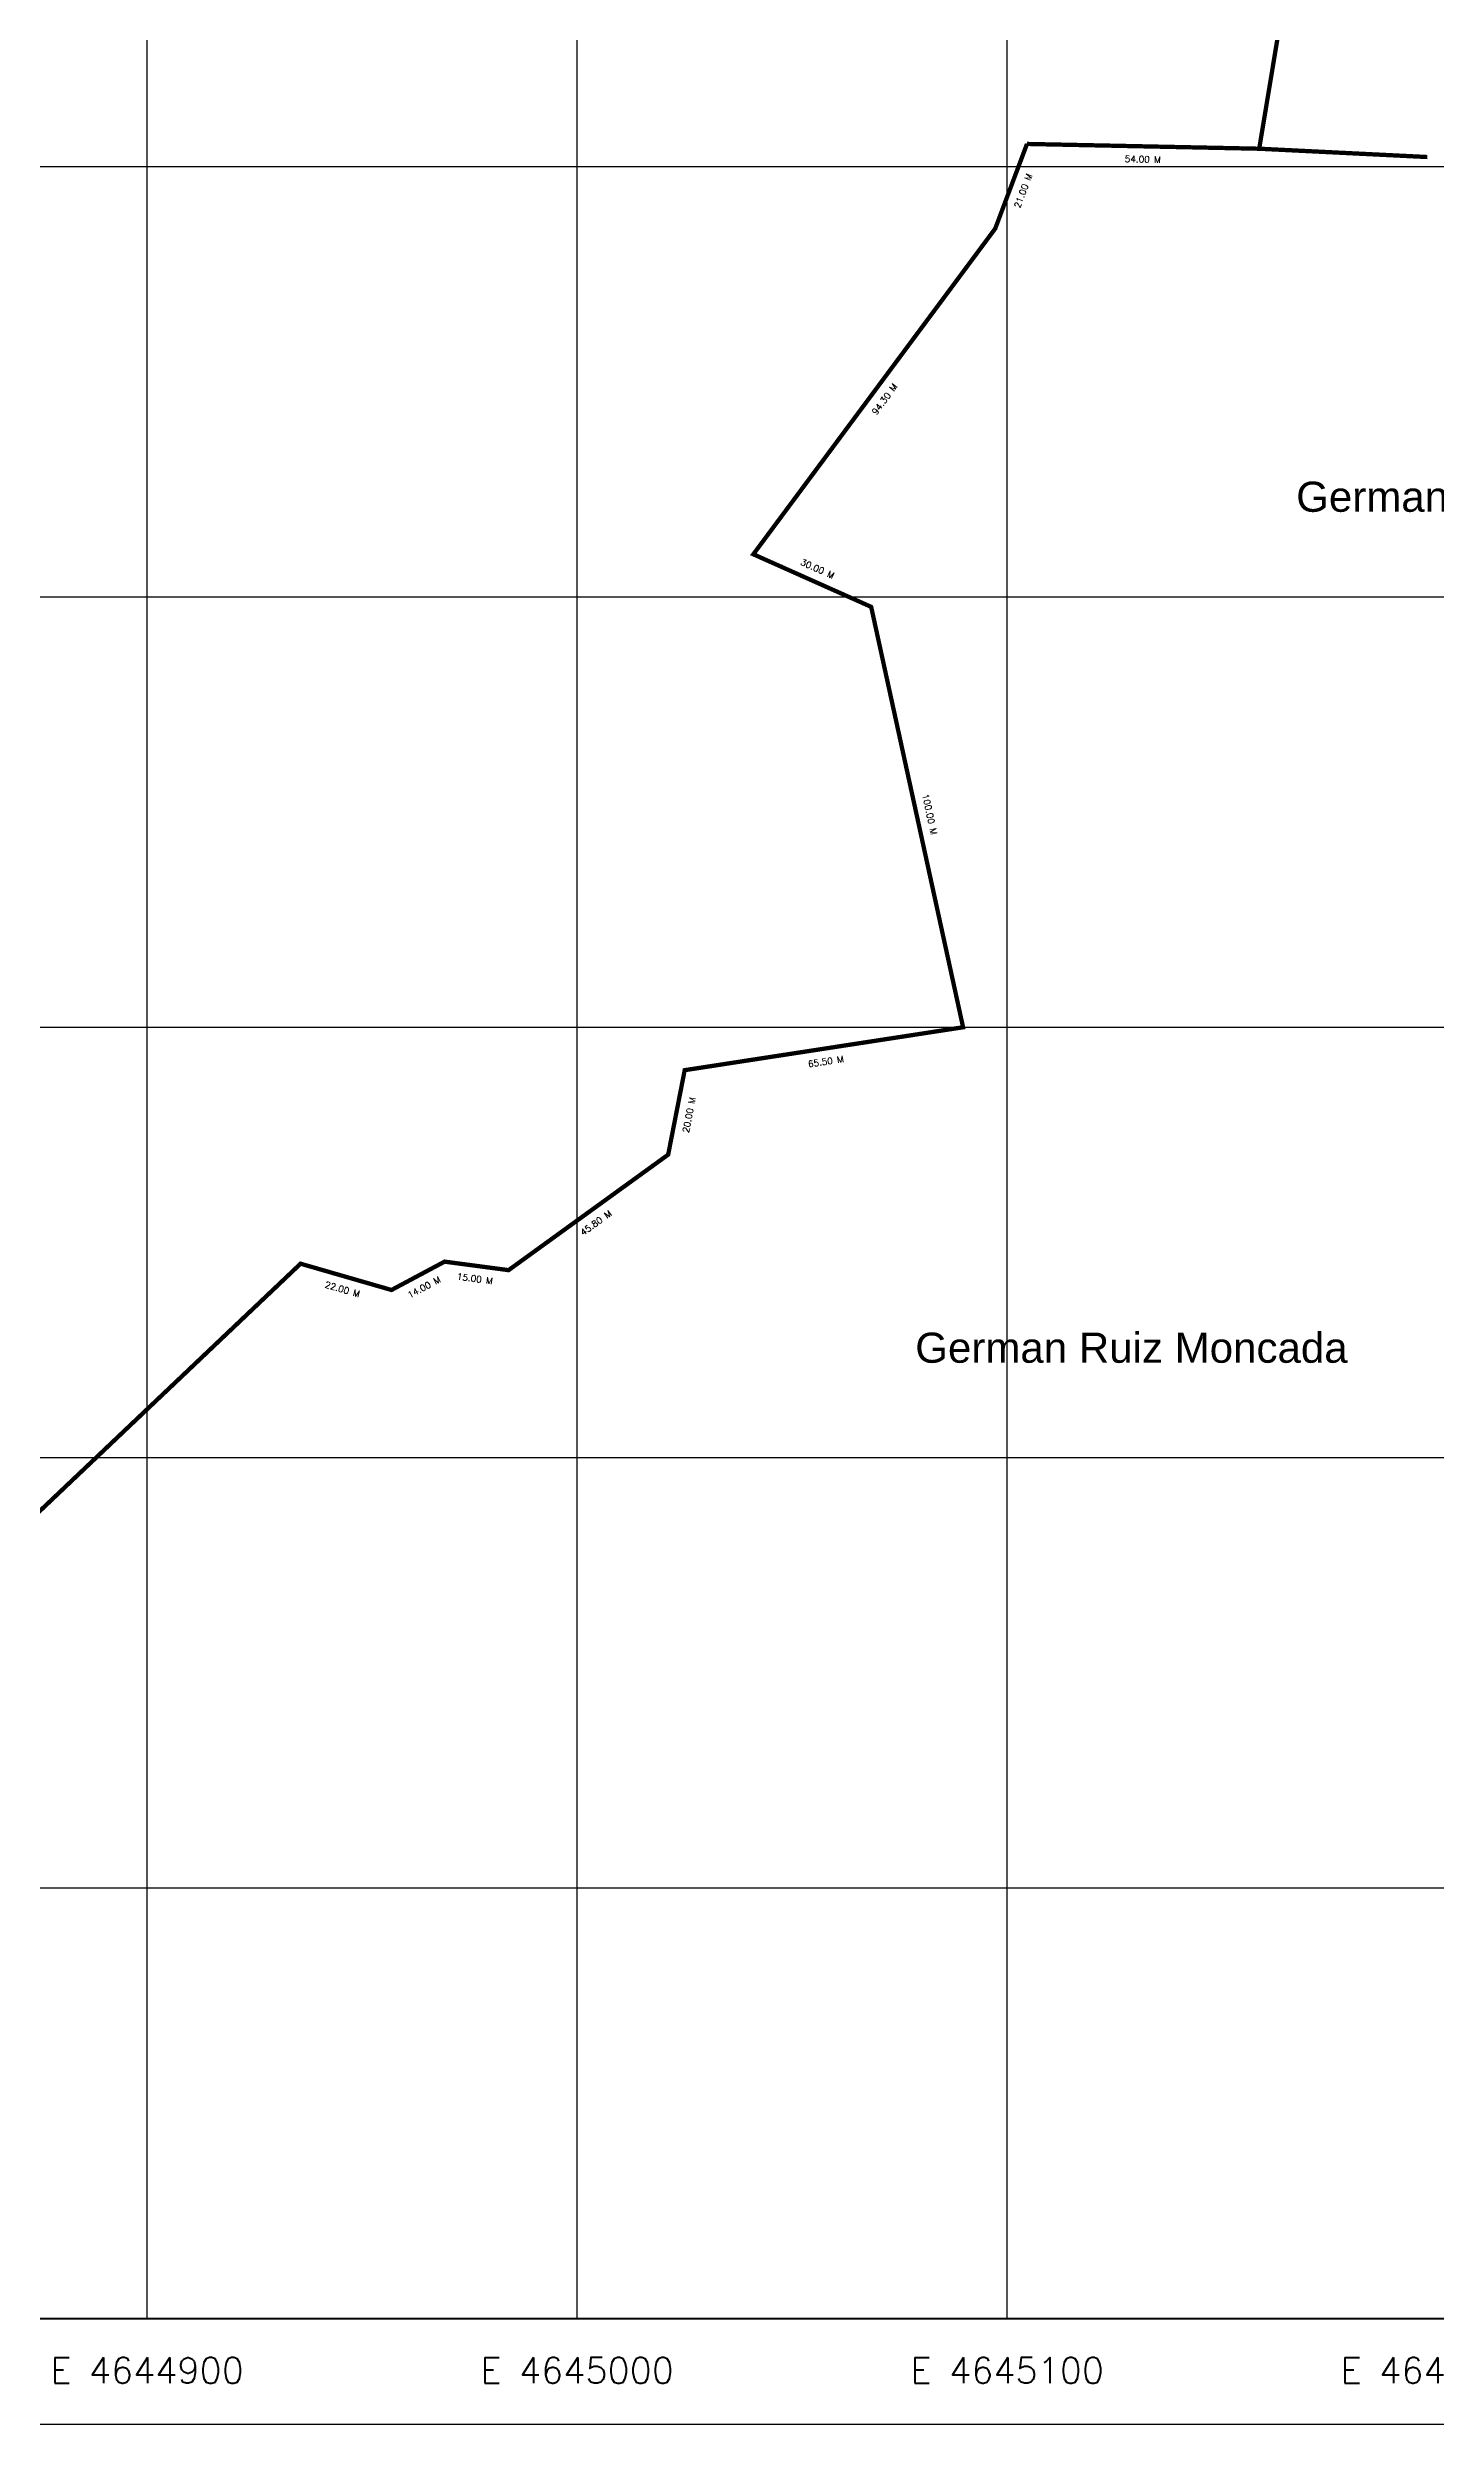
# Model space of a CAD drawing. Header units: metres. Extents: x 4644593 to 4645617, y 1943075 to 1943927.
# Drawn here: x 4644877 to 4645200, y 1943075 to 1943628 of the extents above; entities that cross this region are included whole.
import ezdxf
from ezdxf.enums import TextEntityAlignment as Align

# ---------------------------------------------------------------- set-up
doc = ezdxf.new("R2010")
doc.units = ezdxf.units.M
doc.linetypes.add('DASHED', pattern=[0.75, 0.5, -0.25])
for name, color, linetype in [('LATRINIDAD_OPTIMIZED', 7, 'Continuous'), ('MAPA_COORDENADAS', 2, 'Continuous'), ('MAPA_CUADRICULA', 8, 'Continuous'), ('MAPA_MARCO', 7, 'Continuous'), ('Rotulo', 7, 'Continuous'), ('ROTULO_MARCO', 7, 'Continuous')]:
    doc.layers.add(name, color=color, linetype=linetype)
doc.styles.add('F', font='swissk.ttf')
doc.styles.get("Standard").update_dxf_attribs({"font": 'simplex.shx'})

msp = doc.modelspace()

# ---------------------------------------------------------------- linework, layer by layer
msp.add_lwpolyline([(4644593.41, 1943926.77), (4645314.79, 1943926.77), (4645314.79, 1943075.29), (4644593.41, 1943075.29)], close=True)
at = {"color": 5, "const_width": 1, "flags": 128}
msp.add_lwpolyline([(4645104.6, 1943605.22), (4645158.59, 1943604.11), (4645169.07, 1943667.24), (4645185.86, 1943706.83), (4645199.01, 1943752.99), (4645199.01, 1943752.99), (4645199.01, 1943752.99), (4645101.61, 1943789.44), (4645058.38, 1943749.29), (4645001.33, 1943809.58), (4644938.41, 1943778.89), (4644830.75, 1943748.02), (4644806.13, 1943743.68), (4644781.27, 1943736.08), (4644770.13, 1943729.38), (4644738.86, 1943679.35), (4644738.86, 1943679.35), (4644754.04, 1943607.94), (4644754.46, 1943583.95), (4644747.03, 1943551.79), (4644750.87, 1943496.93), (4644782.2, 1943435.45), (4644834.54, 1943427.16)], dxfattribs=at)
at = {"color": 4, "const_width": 1, "flags": 128}
msp.add_lwpolyline([(4645104.6, 1943605.22), (4645097.22, 1943585.56), (4645040.97, 1943509.87), (4645068.37, 1943497.65), (4645089.74, 1943399.96), (4645025.01, 1943389.99), (4645021.17, 1943370.36), (4644984.06, 1943343.52), (4644969.19, 1943345.5), (4644956.84, 1943338.91), (4644935.7, 1943345.02), (4644802.9, 1943219.13), (4644729.27, 1943204.84)], dxfattribs=at)
at = {"color": 7, "const_width": 1, "flags": 128}
msp.add_lwpolyline([(4645158.59, 1943604.11), (4645197.68, 1943602.18)], dxfattribs=at)
at = {"layer": 'LATRINIDAD_OPTIMIZED', "linetype": 'DASHED', "ltscale": 5, "const_width": 0.3}
msp.add_lwpolyline([(4644802.9, 1943219.13), (4644935.7, 1943345.02), (4644956.84, 1943338.91), (4644969.19, 1943345.5), (4644984.06, 1943343.52), (4645021.17, 1943370.36), (4645025.01, 1943389.99), (4645089.74, 1943399.96), (4645068.37, 1943497.65), (4645040.97, 1943509.87), (4645097.22, 1943585.56), (4645104.6, 1943605.22), (4645158.59, 1943604.11), (4645169.07, 1943667.24)], dxfattribs=at)
at = {"layer": 'MAPA_CUADRICULA'}
for p, q in [((4644900, 1943099.85), (4644900, 1943909.58)), ((4645000, 1943099.85), (4645000, 1943909.58)), ((4645100, 1943099.85), (4645100, 1943909.58)), ((4644613.98, 1943600), (4645299.01, 1943600)), ((4644613.98, 1943500), (4645299.01, 1943500)), ((4644613.98, 1943400), (4645299.01, 1943400)), ((4644613.98, 1943300), (4645299.01, 1943300)), ((4644613.98, 1943200), (4645299.01, 1943200)), ((4644613.98, 1943100), (4645299.01, 1943100))]:
    msp.add_line(p, q, dxfattribs=at)
at = {"layer": 'MAPA_MARCO'}
msp.add_line((4644613.98, 1943099.85), (4645299.01, 1943099.85), dxfattribs=at)
at = {"layer": 'ROTULO_MARCO'}
msp.add_line((4645314.79, 1943075.29), (4644593.41, 1943075.29), dxfattribs=at)

# ---------------------------------------------------------------- texts
at = {"color": 1}
for s, rotation, p in [('54.00 M', 358.8153, (4645131.53, 1943601.67)), ('21.00 M', 69.4205, (4645103.72, 1943594.34)), ('94.30 M', 53.383, (4645071.5, 1943545.93)), ('30.00 M', 335.9603, (4645055.89, 1943506.5)), ('100.00 M', 282.3415, (4645081.99, 1943449.45)), ('65.50 M', 8.7585, (4645057.83, 1943392.01)), ('20.00 M', 78.9407, (4645026.03, 1943379.6)), ('45.80 M', 35.8744, (4645004.37, 1943354.51)), ('22.00 M', 343.88, (4644945.44, 1943339.08)), ('14.00 M', 28.0821, (4644964.43, 1943339.56)), ('15.00 M', 352.4321, (4644976.23, 1943341.54))]:
    msp.add_text(s, height=1.5, rotation=rotation, dxfattribs=at).set_placement(p, align=Align.MIDDLE_CENTER)
at = {"layer": 'MAPA_COORDENADAS', "color": 8}
for s, p in [('E 4644900', (4644900, 1943087.85)), ('E 4645000', (4645000, 1943087.85)), ('E 4645100', (4645100, 1943087.85)), ('E 4645200', (4645200, 1943087.85))]:
    msp.add_text(s, height=6, dxfattribs=at).set_placement(p, align=Align.MIDDLE_CENTER)
at = {"layer": 'Rotulo', "lineweight": 0, "style": 'F'}
for p in [(4645216.1, 1943523.38), (4645127.53, 1943325.64)]:
    msp.add_text(' German Ruiz Moncada', height=7, dxfattribs=at).set_placement(p, align=Align.MIDDLE)

doc.saveas('drawing.dxf')
